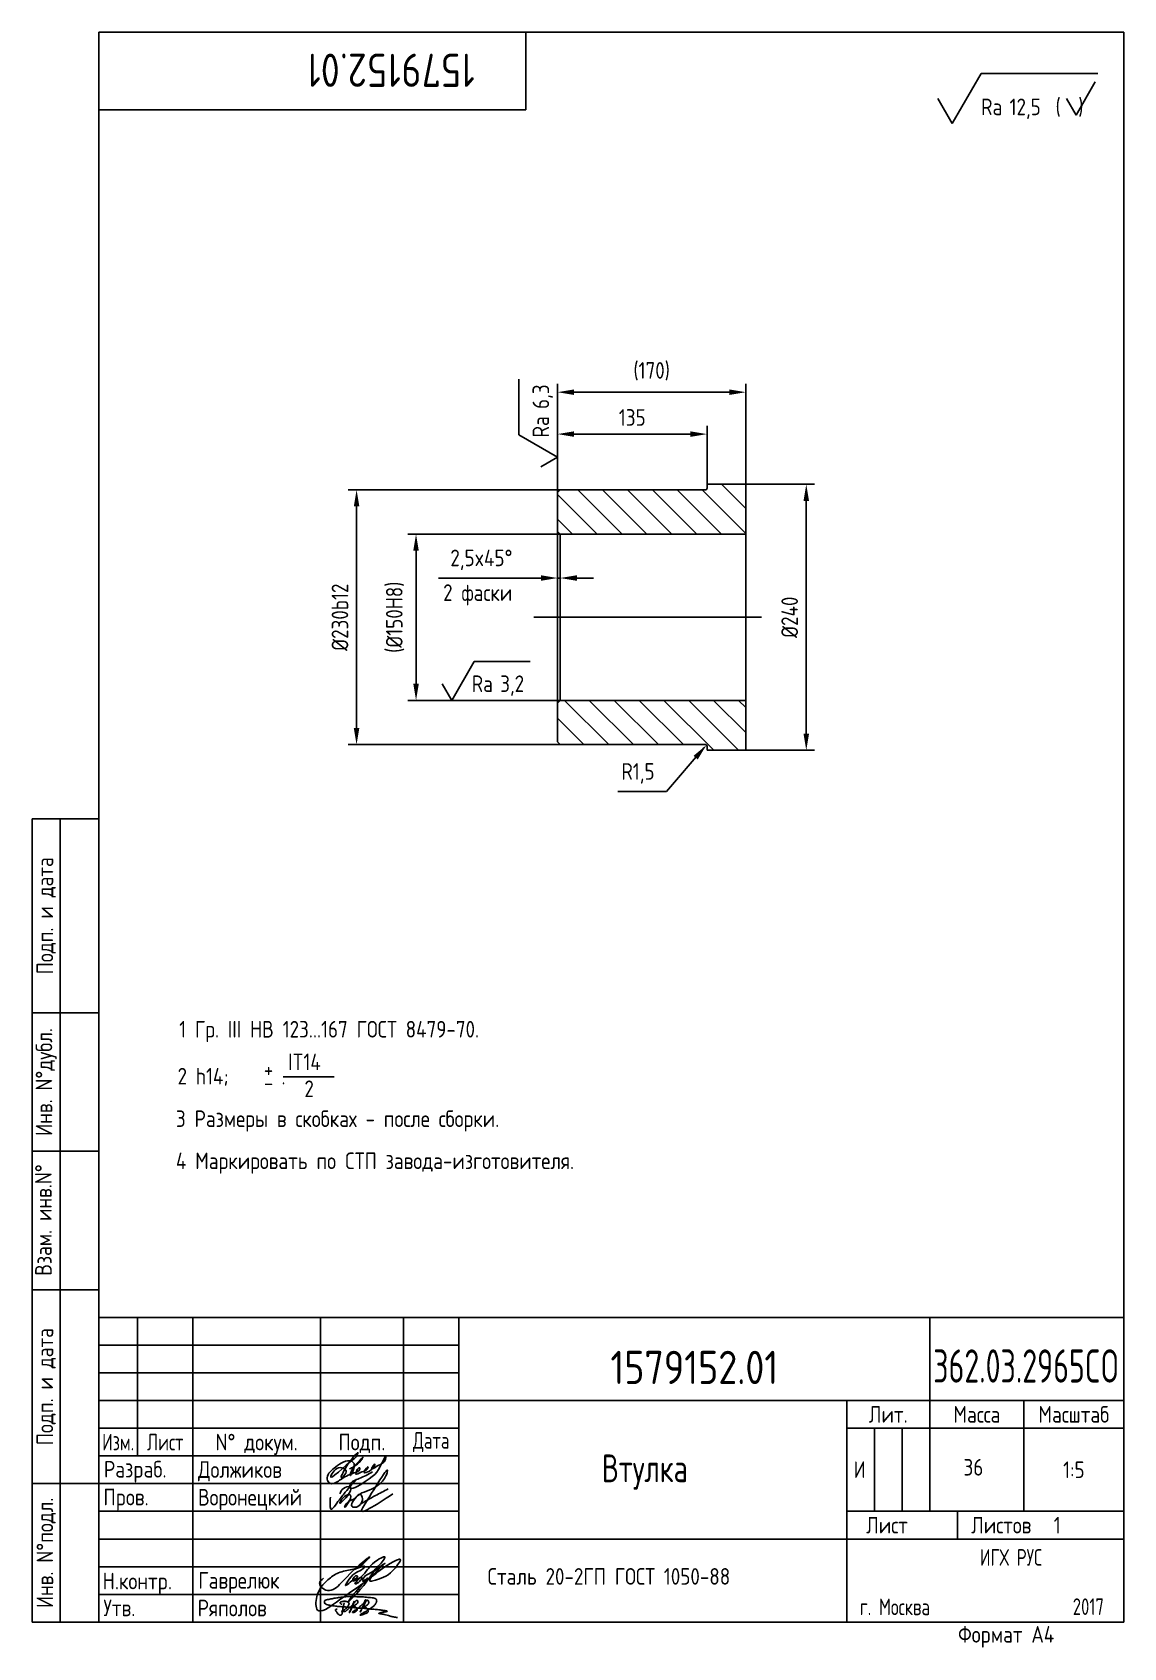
# Paper-space layout 'Layout1-A4_MCad' of a CAD drawing. Header units: millimetres. Extents: x 8 to 205, y 0 to 292.
# The model-space entities are those that its viewports show. They can reach past a viewport. Long polylines and large blocks are cut down to what shows.
import ezdxf
from ezdxf.enums import TextEntityAlignment as Align

# ---------------------------------------------------------------- set-up
doc = ezdxf.new("R2010")
doc.units = ezdxf.units.MM
doc.linetypes.add('CENTER', pattern=[50.800000000000004, 31.75, -6.35, 6.35, -6.35])
for name, color, linetype in [('Bord', 1, 'Continuous'), ('Cen', 5, 'CENTER'), ('Con', 6, 'Continuous'), ('Cont', 6, 'Continuous'), ('Dim', 7, 'Continuous'), ('Hatch', 2, 'Continuous'), ('Text', 3, 'Continuous'), ('Textb', 6, 'Continuous')]:
    doc.layers.add(name, color=color, linetype=linetype)
doc.layers.get('Defpoints').off()
doc.styles.add('Style1', font='romans.shx', dxfattribs={"width": 0.8})
doc.dimstyles.new('Copy of LIN 5', dxfattribs={"dimscale": 5, "dimtxt": 3, "dimasz": 3, "dimexe": 1.5, "dimexo": 0, "dimgap": 1.5, "dimtad": 1, "dimtoh": 1, "dimdec": 0, "dimrnd": 1, "dimdsep": 46, "dimtxsty": 'Style1', "dimcen": 0, "dimdle": 2, "dimse1": 1, "dimclrd": 256, "dimclrt": 3, "dimadec": 0, "dimazin": 0, "dimtfac": 0.6666666666666666, "dimtdec": 0, "dimtmove": 0, "dimatfit": 2, "dimfxl": 1, "dimtvp": 0.8333333333333334, "dimtolj": 1, "dimtzin": 0, "dimarcsym": 0})
doc.dimstyles.new('LIN 10', dxfattribs={"dimscale": 10, "dimtxt": 3, "dimasz": 3, "dimexe": 1.5, "dimexo": 0, "dimgap": 1.5, "dimtad": 1, "dimdec": 0, "dimrnd": 1, "dimdsep": 46, "dimtxsty": 'Style1', "dimcen": 0, "dimdle": 2, "dimclrd": 256, "dimclrt": 3, "dimadec": 0, "dimazin": 0, "dimtfac": 0.6666666666666666, "dimtdec": 0, "dimtmove": 0, "dimatfit": 2, "dimfxl": 1, "dimtvp": 0.8333333333333334, "dimtolj": 1, "dimtzin": 0, "dimarcsym": 0})
doc.dimstyles.new('LIN 5', dxfattribs={"dimscale": 5, "dimtxt": 3, "dimasz": 3, "dimexe": 1.5, "dimexo": 0, "dimgap": 1.5, "dimtad": 1, "dimdec": 0, "dimrnd": 1, "dimdsep": 46, "dimtxsty": 'Style1', "dimcen": 0, "dimdle": 2, "dimclrd": 256, "dimclrt": 3, "dimadec": 0, "dimazin": 0, "dimtfac": 0.6666666666666666, "dimtdec": 0, "dimtmove": 0, "dimatfit": 2, "dimfxl": 1, "dimtvp": 0.8333333333333334, "dimtolj": 1, "dimtzin": 0, "dimarcsym": 0})

# ---------------------------------------------------------------- blocks, each defined once
blk = doc.blocks.new('A$C314368CF')
at = {"layer": 'Text'}
for q in [(7.180916270288719, 6.000000000000028), (1.9847638475868052, 3)]:
    blk.add_line((3.7168146551549626, 0), q, dxfattribs=at)
at = {"layer": 'Text', "style": 'Style1', "width": 0.8}
blk.add_text('(  )', height=3, dxfattribs=at).set_placement((0, 0))
blk = doc.blocks.new('sherISO_18')
at = {"layer": 'Cont'}
for p, q in [((-30.937165119613667, -16.460000000000008), (-25.741012696913856, -7.4599999999999795)), ((-25.741012696913856, -7.4599999999999795), (-4.667696534211984, -7.4599999999999795)), ((-30.937165119613667, -16.460000000000008), (-33.5352413309659, -11.960000000000008))]:
    blk.add_line(p, q, dxfattribs=at)
blk.add_blockref('A$C314368CF', (-12.30371886322655, -14.960000000000008))
at = {"layer": 'Textb', "style": 'Style1', "width": 0.8}
blk.add_text('Ra', height=3, dxfattribs=at).set_placement((-25.741012696913856, -14.960000000000008))
blk.add_attdef('12,5', (-20.59823555405677, -14.960000000000093), '', height=3, dxfattribs=at)
blk = doc.blocks.new('A$C63F45750')
at = {"layer": 'Text'}
for points, knots in [([(3.173579336206444, 2.367258654218176), (3.124374383374194, 2.3833821476085495), (3.0378846345237704, 2.411709078795129), (2.937706702435087, 2.4989559435069175), (2.8542620581335236, 2.5748491628495542), (2.7875342155048903, 2.688484170522939), (2.873696277702179, 2.77450753742381), (2.9853846192630606, 2.8399116399863735), (3.1560525125017422, 2.8873876457558114), (3.3632858908187413, 2.926549870548242), (3.5981950796786837, 2.9530327162702035), (3.8204218727166963, 2.924145598020444), (4.048840213129947, 2.8738291111718524), (4.253130573284065, 2.782414299897897), (4.446364402027795, 2.634976253197371), (4.45955715792856, 2.4180315244621644), (4.376661927979453, 2.264469263206131), (4.281414881136214, 2.1022938621672385), (4.173318647114084, 1.9425915575409145), (4.030687893776969, 1.7772024634077834), (3.894910415761548, 1.6212178434993705), (3.7455989919437958, 1.5248877453517795), (3.629135948507246, 1.42552154908531), (3.494590437415928, 1.3575108710948052), (3.3525868438393758, 1.3046880802272913), (3.240992554211809, 1.2461204815675189), (3.161990972861853, 1.2130583721223827), (3.116530314756329, 1.1477233982191621), (3.189259051248818, 1.0994626990754226), (3.266008677009851, 1.0893839075564957), (3.3999236590227238, 1.070742433659676), (3.5503674583629077, 1.0731821986933812), (3.7214887495529902, 1.1240059899104329), (3.9239292944509327, 1.192893365365478), (4.1039656475275965, 1.3383391335196504), (4.263675622104796, 1.5144139966891252), (4.438371528977353, 1.6484507853228505), (4.58748079958866, 1.811362126289894), (4.735975566384461, 1.929832659549087), (4.842429745495553, 2.038571528609995), (4.928636504852585, 2.1383762793145), (5.065076318170199, 2.287112314813024), (5.190786415721911, 2.528693136240971), (5.284842984485481, 2.6817071254282467), (5.351117504751667, 2.9618367022457033), (5.229457693482355, 2.6598012336554366), (5.197616015454944, 2.441900009008924), (5.038213060425859, 2.0921073572741014), (4.954393263339872, 1.81201690068031), (4.863861965953341, 1.5711126702941742), (4.745465331803963, 1.3075839533521405), (4.6651246305656855, 1.12012974149058), (4.461025494232466, 0.7761551358772408), (4.621957280121292, 1.1680726281137483), (4.712877351106877, 1.4479120033556419), (4.88257281323452, 1.7380875376686444), (5.005609442331919, 2.002557819839153), (5.078967787852849, 2.193887866252063), (5.185131509867487, 2.398353714937592), (5.322122425397677, 2.5774233371165813), (5.399876786648429, 2.749521045991539), (5.520486198056868, 2.8852037077403994), (5.654434015991418, 3.037373912203938), (5.845821902019195, 3.1000448879005154), (6.017703225356667, 3.0288617327702374), (6.0772293304521705, 2.87127847368326), (6.027719567047065, 2.699606067408096), (5.89984500761852, 2.512899041157362), (5.703310184542319, 2.3696978493380314), (5.5476354530391845, 2.2262013387941675), (5.396069692144595, 2.1664031291184456), (5.312344115178198, 2.124749328676385), (5.124287242365628, 2.08895290947912), (5.3499384882823025, 2.0691611557111553), (5.475853593324291, 2.002857519441631), (5.644788885404962, 1.9304076405710227), (5.7540810911732, 1.79627872215936), (5.849482441062133, 1.6722351090809764), (5.885456359192909, 1.5403814356935883), (5.889127976151, 1.3679828673408014), (5.802816696507338, 1.1998093442024), (5.626573455343257, 1.0604119842163138), (5.413251425084981, 0.9429775232578071), (5.227706700079045, 0.862199722906343), (5.020912621781063, 0.923672047207171), (5.129682603737356, 1.1020221695280867), (5.28288793266872, 1.1635546431210615), (5.44480736725776, 1.2714090898298167), (5.607463061992959, 1.3620973636367517), (5.739488231240076, 1.4599388125431807), (5.860143997780579, 1.5346320952672463), (5.9499821645277375, 1.610427987488575), (6.046971341868056, 1.685491368623233), (6.1529243714828805, 1.7730547497067348), (6.28015314575348, 1.8727068990053821), (6.462007368281926, 2.0196799324108436), (6.652325390276663, 2.187833188610465), (6.8314706232489995, 2.3715575015635357), (6.9834922605385135, 2.4941555198695684), (7.114846318782118, 2.6102169550365035), (7.202413049068065, 2.741960218833484), (7.322598717395191, 2.8439528591491587), (7.417346462280553, 2.972731653964269), (7.4776211861545505, 3.0806245520066002), (7.484795150967466, 3.2711359760361933), (7.342636991723151, 3.084849112943928), (7.279481579502142, 2.9379310442654445), (7.1843781857456985, 2.6902661339258955), (7.095549375437581, 2.4575872372918752), (6.996920291024269, 2.2204299765845406), (6.9266966393803235, 1.9811728039842122), (6.826722408405818, 1.7827778604051063), (6.7282128084974975, 1.5526466461227924), (6.6684393744560255, 1.3398967911933388), (6.604475865101525, 1.142355774631707), (6.558842780650371, 1.032621181513065), (6.391624380694975, 0.9879889128974548), (6.620770382751307, 1.3345863607741348), (6.749419019504131, 1.539835132501071), (6.927841525938017, 1.8680588479263929), (7.053580036316838, 2.084600120115445), (7.1805235452648795, 2.3180896285532806), (7.334737778238031, 2.603201348982482), (7.4663860219511875, 2.893296252285624), (7.604819227960029, 3.0670937519538883), (7.786794026322871, 3.1799152582018233), (7.9523484792618016, 3.0093290244331015), (7.9976740987267325, 2.8123425572057013), (7.993718977212248, 2.6247344318252273), (7.942143499127095, 2.4560957648303634), (7.82666208826106, 2.3282454074280237), (7.6857391748883686, 2.2177673738382806), (7.527737492424623, 2.1109838926239917), (7.373916731340805, 2.0324583071214652), (7.209738742424884, 1.994214082608036), (7.105079643430578, 1.9701396115629979), (6.885535638704421, 1.9771005627202838), (7.07007457524487, 1.9423557012963428), (7.154084682940407, 1.902586193688935), (7.272512306423088, 1.8779243968244255), (7.39262078577515, 1.836124572074141), (7.518201280396847, 1.8104027593497682), (7.623410569654226, 1.72429252201952), (7.697720858671415, 1.622951058928134), (7.784469340575143, 1.5138822850112543), (7.833063839184987, 1.3915645595495336), (7.868838967330014, 1.2597732697523234), (7.88323468812246, 1.128063040869678), (7.855260121578016, 0.9888020110988938), (7.750724560338967, 0.8789250705332383), (7.596839043318988, 0.770455206421212), (7.4042337253016814, 0.7281833981607391), (7.188569533406552, 0.6563769737756071), (6.97288995170718, 0.5537113939482415), (6.712355627169857, 0.4840282607710006), (6.56506221279212, 0.4388348573395096), (6.4215939871164665, 0.4208929592112151), (6.522750978478171, 0.5785462959183689), (6.613535961501738, 0.6426290545533779), (6.814892460800177, 0.7844600834647246), (7.058471059388307, 0.8863707897200512), (7.333861943991332, 1.0410423905505057), (7.545817635544385, 1.1600433276246906), (7.704072437824172, 1.2352484986891177), (7.844587641053775, 1.3247550273858317), (7.990896484937893, 1.431695083540664), (8.213969453215926, 1.5776303210691853), (8.476452170895882, 1.7589368259279512), (8.744388044627474, 1.946213732283638), (8.966668543614464, 2.1204131396992865), (9.09522343526837, 2.293079760964207), (9.22708811484811, 2.443425019912305), (9.295096465731556, 2.603147240083847), (9.372801952666899, 2.739403730694232), (9.41724392685188, 2.917185122135097), (9.453577692794182, 3.1301647676668454), (9.205368882014996, 3.4831250567584626), (8.674191577590168, 3.5909260984294598), (8.086585891688445, 3.631045341802718), (7.5696556572587745, 3.6621278492429328), (7.060681614548964, 3.736236135581807), (6.573151729032341, 3.7545668155306027), (6.094860627047597, 3.741097821496443), (5.669237726893202, 3.7802823999547384), (5.2842466458707555, 3.778790776836537), (4.964180864901751, 3.8135958702354027), (4.645935362519385, 3.8281209304252366), (4.311488389130883, 3.815420374454347), (3.966482867935725, 3.7883607531243504), (3.605405702241423, 3.736159275378848), (3.2212233811150126, 3.674541113962319), (2.8552241434314682, 3.658216119226832), (2.525141649815043, 3.613858667315804), (2.1822431298903844, 3.519845231142425), (1.7815649225843582, 3.5350745883976584), (1.3777516205031943, 3.3720696268283232), (0.96392601322227, 3.350726367236348), (0.5766481644460998, 3.238063041148925), (0.2454594878435009, 3.1948530962485986), (0.025506233636409803, 3.0567457644400085), (-0.026417697668797983, 2.8257922392292176), (0.022643731023873556, 2.5978334070974034), (0.2639622398510636, 2.3836450965912444), (0.5892818015049122, 2.3322938373541557), (0.999823631886955, 2.197382740281865), (1.4785293869612917, 2.147240208411053), (1.9338698429104588, 2.0519831925141094), (2.350038002379007, 2.016336487440528), (2.7227093022788678, 2.0131594162382536), (3.1146157636266376, 1.9384089998919916), (3.6767121334545214, 1.9364783466616708), (4.249604268859038, 1.8291369393802115), (4.914124962070138, 1.8660053611062832), (5.5259834665308, 1.7572746062965319), (6.134361750940515, 1.7164612197299978), (6.725510627171065, 1.7076414132076403), (7.319363195048918, 1.6242683936743196), (7.992202602652663, 1.5515220364320275), (8.635186909938323, 1.5388256507831155), (9.158872933382417, 1.4627328125095405), (9.61186407458193, 1.4247079165140715), (10.032963410660658, 1.3983611159005036), (10.413891822857964, 1.3239256775376425), (10.725446968685567, 1.2864382859947505), (11.00587374357092, 1.2400061665211868), (11.179994868844819, 1.22858198041284), (11.420772308907766, 1.1366468282184126), (11.179863405134858, 1.0639535690834512), (11.012027282120467, 1.02597441163641), (10.70813103195437, 0.980353750182855), (10.373839032575777, 0.9228894796613737), (10.097351052419857, 0.91034665448488), (9.649190192212359, 0.7458486485545487), (10.218926761316796, 0.6730500444381742), (10.542668259774157, 0.5898698642011454), (11.076411481159461, 0.4701299756806694), (11.611235710856853, 0.35342545020882576), (12.17127896486215, 0.1510919018595617), (12.64430975536087, 0.08354747831882181), (12.975369592979064, 0.03056682818584331), (13.111364273708185, 0.010317978003285985), (13.180638465932702, -3.396469310246175e-07)], [0, 0, 0, 0, 0.153866044869318, 0.2704412087003076, 0.3888670628695994, 0.5105329195386429, 0.5921562054894269, 0.7133303047651304, 0.9084197598521073, 1.1134396393215318, 1.3492538660237892, 1.6124596207145003, 1.7822190777081648, 2.0472485627500445, 2.2918793761496326, 2.4515281359980063, 2.6510806472468524, 2.806157786745, 3.017979011878854, 3.2273481614019923, 3.4623813126822975, 3.6330094699297986, 3.757660012396913, 3.920515774630538, 4.080795589063213, 4.2145286873026855, 4.29178577314199, 4.34996920758688, 4.397593677820717, 4.508220111015361, 4.594826008441999, 4.7992441531660415, 4.954391704937901, 5.128467890869572, 5.43753729601676, 5.632649389709699, 5.842485198783474, 6.094987483059051, 6.293219470405305, 6.410959247714482, 6.551192007064858, 6.687807659937887, 7.02214674024998, 7.294342018164328, 7.425356118381299, 7.5207895005926, 7.946481488359771, 8.313050767558417, 8.598329636429222, 8.833694757370465, 9.090496343694635, 9.427695062544704, 9.601191091130262, 9.88321938659746, 10.093306452974474, 10.673942971344307, 10.798775791571126, 10.974627728923807, 11.28724726351552, 11.486184482324683, 11.648652122766636, 11.848902342376665, 12.027194021277541, 12.253479523861046, 12.400589838435357, 12.537783387708645, 12.716293023271328, 12.915230258781609, 13.208551325020968, 13.438488786662539, 13.549668465747237, 13.67779010177887, 13.77126979663054, 13.930000748340548, 14.029091001139015, 14.27211179356923, 14.434835546990808, 14.547083772245514, 14.739051368086516, 14.830983478526724, 15.061240624707033, 15.268921956927107, 15.500488517300356, 15.788978662137655, 15.879567619683787, 16.024283483362446, 16.221853746677805, 16.41871418023243, 16.593101768991165, 16.783247214432883, 16.91018018553403, 17.018213243980043, 17.13526282923257, 17.278205363256646, 17.43048238388021, 17.620087104112176, 17.979625854622782, 18.19178942213086, 18.388715624650164, 18.56571806616913, 18.714854369801387, 18.857928680499878, 19.039974212787683, 19.171374972000745, 19.28303362458826, 19.40008508416437, 19.618057758920816, 19.88224477694049, 20.150781287778027, 20.377854345208778, 20.649531665902355, 20.89722950525107, 21.04254251360329, 21.400160497446063, 21.55781731105634, 21.66714521098785, 21.75278053325197, 21.926255645909745, 22.41229673809358, 22.813145063954178, 22.961411523905323, 23.171289225399338, 23.607256716047537, 23.94042808027682, 24.110007377909692, 24.2912142603506, 24.480839910834842, 24.697609167576164, 24.904077825516524, 25.034245442888167, 25.218018287002852, 25.40765078694219, 25.573472988372806, 25.787446885016003, 25.930291805522298, 26.05131598160759, 26.188460468404973, 26.285311624248155, 26.40679881608323, 26.52425034765702, 26.63046314459807, 26.793722135442394, 26.898605762448256, 27.029313460851263, 27.171011520847923, 27.31410090802245, 27.419918025481028, 27.580556726628533, 27.70936749975819, 27.829267596424224, 28.02436401706957, 28.266961196125756, 28.412420354628587, 28.705760820218654, 28.98913739683506, 29.187748047458175, 29.23376776963407, 29.332801622219414, 29.52953505174134, 29.667093996006596, 30.03992332873237, 30.332117266425655, 30.610610366073875, 30.769981551835116, 30.856778387312673, 31.109922931829246, 31.313488109208894, 31.656425334965462, 32.066330934789654, 32.29662784450467, 32.497139747973634, 32.7102762301778, 32.8914678925648, 33.01483371040802, 33.177747475280036, 33.444503422628834, 33.618008798999455, 34.4090078411672, 34.914636115278576, 35.419802347121205, 35.95397023085987, 36.4581789753069, 36.880689513308226, 37.38840336450045, 37.73835272473482, 38.034261023553036, 38.35346806822209, 38.69315357760992, 39.03763793208423, 39.391135744290196, 39.78748081008314, 40.20377326255304, 40.488977272089436, 40.784974822270726, 41.266249780254086, 41.668005355975964, 42.07006464899833, 42.49938799158817, 42.86983359554839, 43.07957287810506, 43.213438679125595, 43.55459082453773, 43.71729556567056, 44.15372412767686, 44.506336068252516, 45.01911148299921, 45.58785910165119, 45.90190953390355, 46.2703919416041, 46.70395820660023, 47.093115290917154, 47.95264748200646, 48.440139839615554, 49.079253246453185, 49.808223302091214, 50.2686535167339, 50.85105142503175, 51.60483052012988, 52.29842914745799, 52.77692503819859, 53.19069981587306, 53.66198779186654, 54.042385935174785, 54.348524127858475, 54.61684122387547, 54.853813574600345, 54.98377676028627, 55.1260955821887, 55.33332810721814, 55.61310069515443, 56.00873243483213, 56.315808713794084, 56.599819602475975, 56.879310100399856, 57.39925140766207, 57.889617148159914, 58.43250730986343, 59.06669761649172, 59.66031372685984, 59.86266756353991, 60.072769857944955, 60.072769857944955, 60.072769857944955, 60.072769857944955]), ([(2.312994346965411, 1.5335647129525114), (2.2606986990142404, 1.5237177922951837), (2.171686767006252, 1.5069560288931099), (2.0570318595555825, 1.4809043217255766), (1.9314120074915027, 1.3843237517470155), (2.0713311041658793, 1.2482711976271976), (2.1376607309215037, 1.1129374588087124), (2.264272870933514, 0.9322412129447197), (2.388963392164342, 0.7177987577493667), (2.566492088066016, 0.5441009774109946), (2.711675486888259, 0.4438880485019938), (2.8581010901002637, 0.4016169565911706), (3.020517076902198, 0.4275549970357224), (3.1380437056273287, 0.5448359323080563), (3.2092395166984473, 0.7882588282061522), (3.251368381648538, 1.0748996405645759), (3.31332912052814, 1.4001454581375112), (3.3454828718252605, 1.6670837654358963), (3.383577938447085, 1.9207770152963768), (3.467363727076129, 2.189339233301758), (3.5027522293298676, 2.432876592603297), (3.543111206585836, 2.588419851854991), (3.5558494949406168, 2.6375375033478576)], [0, 0, 0, 0, 0.15847035223158323, 0.26973129625058284, 0.36359086940998764, 0.5555142747970538, 0.6880368011989665, 0.8486059492075418, 1.2043592972496484, 1.4336316542055816, 1.5867298041490876, 1.7295486248245333, 1.8806860844238984, 2.0578742817555664, 2.1916898680702883, 2.635050499279987, 2.9281528320837795, 3.184121463425163, 3.4418630134747357, 3.6961173993488026, 4.025872946634204, 4.178055404124171, 4.178055404124171, 4.178055404124171, 4.178055404124171])]:
    blk.add_open_spline(points, degree=3, knots=knots, dxfattribs=at)
blk = doc.blocks.new('*D43')
at = {"layer": 'Dim', "color": 0, "lineweight": -2, "transparency": 16777216}
for p, q in [((1815.469529661576, 1294.769092837545), (1677.8464211714265, 1294.769092837545)), ((1815.4695296615691, 1144.7690928375487), (1677.8464211714265, 1144.7690928375487))]:
    blk.add_line(p, q, dxfattribs=at)
at = {"layer": 'Dim', "lineweight": -2, "transparency": 16777216}
blk.add_line((1685.3464211714265, 1159.7690928375487), (1685.3464211714265, 1279.769092837545), dxfattribs=at)
at = {"layer": 'Dim', "transparency": 16777216}
for points in [[(1682.8464211714265, 1279.769092837545), (1687.8464211714265, 1279.769092837545), (1685.3464211714265, 1294.769092837545)], [(1682.8464211714265, 1159.7690928375487), (1687.8464211714265, 1159.7690928375487), (1685.3464211714265, 1144.7690928375487)]]:
    blk.add_solid(points, dxfattribs=at)
at = {"layer": 'Dim', "color": 3, "transparency": 16777216, "insert": (1666.417849742855, 1219.7690928375469), "char_height": 15, "attachment_point": 5, "rotation": 90, "style": 'Style1'}
blk.add_mtext('\\A1;(%%c150H8)', dxfattribs=at)
blk = doc.blocks.new('*D40')
at = {"layer": 'Dim', "color": 0, "lineweight": -2, "transparency": 16777216}
for p, q in [((1815.4695296615705, 1334.7690928375323), (1624.1619969825922, 1334.7690928375323)), ((1815.4695296615705, 1104.7690928375678), (1624.1619969825922, 1104.7690928375678))]:
    blk.add_line(p, q, dxfattribs=at)
at = {"layer": 'Dim', "lineweight": -2, "transparency": 16777216}
blk.add_line((1631.6619969825922, 1319.7690928375323), (1631.6619969825922, 1119.7690928375678), dxfattribs=at)
at = {"layer": 'Dim', "transparency": 16777216}
for points in [[(1629.1619969825922, 1319.7690928375323), (1634.1619969825922, 1319.7690928375323), (1631.6619969825922, 1334.7690928375323)], [(1629.1619969825922, 1119.7690928375678), (1634.1619969825922, 1119.7690928375678), (1631.6619969825922, 1104.7690928375678)]]:
    blk.add_solid(points, dxfattribs=at)
at = {"layer": 'Dim', "color": 3, "transparency": 16777216, "insert": (1616.661996982592, 1219.7690928375505), "char_height": 15, "attachment_point": 5, "rotation": 90, "style": 'Style1'}
blk.add_mtext('\\A1;%%c230b12', dxfattribs=at)
blk = doc.blocks.new('sherISO_03')
at = {"layer": 'Text'}
blk.add_line((4.0414499999999975, 7), (14.122218216474892, 7), dxfattribs=at)
blk.add_lwpolyline([(-1.7320500000000152, 3), (0, 0), (4.0414499999999975, 7)], dxfattribs=at)
at = {"layer": 'Text', "style": 'Style1', "width": 0.8}
blk.add_text('Ra', height=3, dxfattribs=at).set_placement((3.584307142857142, 1.5))
blk.add_attdef('6,3', (8.727084285714255, 1.4999999999999147), '', height=3, dxfattribs=at)
blk = doc.blocks.new('*D41')
at = {"layer": 'Dim', "color": 0, "lineweight": -2, "transparency": 16777216}
for p, q in [((1982.9695296615691, 1339.76909283755), (2045.038569977349, 1339.76909283755)), ((1982.9695296615691, 1099.76909283755), (2045.038569977349, 1099.76909283755))]:
    blk.add_line(p, q, dxfattribs=at)
at = {"layer": 'Dim', "lineweight": -2, "transparency": 16777216}
blk.add_line((2037.538569977349, 1324.76909283755), (2037.538569977349, 1114.76909283755), dxfattribs=at)
at = {"layer": 'Dim', "transparency": 16777216}
for points in [[(2035.038569977349, 1324.76909283755), (2040.038569977349, 1324.76909283755), (2037.538569977349, 1339.76909283755)], [(2035.038569977349, 1114.76909283755), (2040.038569977349, 1114.76909283755), (2037.538569977349, 1099.76909283755)]]:
    blk.add_solid(points, dxfattribs=at)
at = {"layer": 'Dim', "color": 3, "transparency": 16777216, "insert": (2022.5385699773487, 1219.7690928375503), "char_height": 15, "attachment_point": 5, "rotation": 90, "style": 'Style1'}
blk.add_mtext('\\A1;%%c240', dxfattribs=at)
blk = doc.blocks.new('*D42')
at = {"layer": 'Dim', "color": 0, "lineweight": -2, "transparency": 16777216}
for p, q in [((1812.96952966157, 1332.2690928375314), (1812.96952966157, 1430.3961235556044)), ((1982.9695296615691, 1339.76909283755), (1982.9695296615691, 1430.3961235556044))]:
    blk.add_line(p, q, dxfattribs=at)
at = {"layer": 'Dim', "lineweight": -2, "transparency": 16777216}
blk.add_line((1827.96952966157, 1422.8961235556044), (1967.9695296615691, 1422.8961235556044), dxfattribs=at)
at = {"layer": 'Dim', "transparency": 16777216}
for points in [[(1827.96952966157, 1425.3961235556044), (1827.96952966157, 1420.3961235556044), (1812.96952966157, 1422.8961235556044)], [(1967.9695296615691, 1425.3961235556044), (1967.9695296615691, 1420.3961235556044), (1982.9695296615691, 1422.8961235556044)]]:
    blk.add_solid(points, dxfattribs=at)
at = {"layer": 'Dim', "color": 3, "transparency": 16777216, "insert": (1897.9695296615696, 1441.8246949841757), "char_height": 15, "attachment_point": 5, "style": 'Style1'}
blk.add_mtext('\\A1;(170)', dxfattribs=at)
blk = doc.blocks.new('*D44')
at = {"layer": 'Dim', "color": 0, "linetype": 'ByBlock', "lineweight": -2, "transparency": 16777216}
for p, q in [((1812.96952966157, 1346.4056086406406), (1812.96952966157, 1392.5826081965772)), ((1947.9659077169645, 1339.76909283755), (1947.9659077169645, 1392.5826081965772))]:
    blk.add_line(p, q, dxfattribs=at)
at = {"layer": 'Dim', "linetype": 'ByBlock', "lineweight": -2, "transparency": 16777216}
blk.add_line((1932.9659077169645, 1385.0826081965772), (1827.96952966157, 1385.0826081965772), dxfattribs=at)
at = {"layer": 'Dim', "transparency": 16777216}
for points in [[(1827.96952966157, 1387.5826081965772), (1827.96952966157, 1382.5826081965772), (1812.96952966157, 1385.0826081965772)], [(1932.9659077169645, 1387.5826081965772), (1932.9659077169645, 1382.5826081965772), (1947.9659077169645, 1385.0826081965772)]]:
    blk.add_solid(points, dxfattribs=at)
at = {"layer": 'Dim', "color": 3, "transparency": 16777216, "insert": (1880.4677186892673, 1400.0826081965772), "char_height": 15, "attachment_point": 5, "style": 'Style1'}
blk.add_mtext('\\A1;135', dxfattribs=at)
blk = doc.blocks.new('*D45')
at = {"layer": 'Dim', "color": 0, "linetype": 'ByBlock', "lineweight": -2, "transparency": 16777216}
for p, q in [((1812.96952966157, 1283.8073043247582), (1812.96952966157, 1247.6723718428284)), ((1815.4695296615703, 1283.8073043247582), (1815.4695296615703, 1247.6723718428284))]:
    blk.add_line(p, q, dxfattribs=at)
at = {"layer": 'Dim', "linetype": 'ByBlock', "lineweight": -2, "transparency": 16777216}
for p, q in [((1797.96952966157, 1255.1723718428284), (1705.6838153758558, 1255.1723718428284)), ((1815.4695296615703, 1255.1723718428284), (1812.96952966157, 1255.1723718428284)), ((1830.4695296615703, 1255.1723718428284), (1845.4695296615703, 1255.1723718428284))]:
    blk.add_line(p, q, dxfattribs=at)
at = {"layer": 'Dim', "transparency": 16777216}
for points in [[(1797.96952966157, 1257.6723718428284), (1797.96952966157, 1252.6723718428284), (1812.96952966157, 1255.1723718428284)], [(1830.4695296615703, 1257.6723718428284), (1830.4695296615703, 1252.6723718428284), (1815.4695296615703, 1255.1723718428284)]]:
    blk.add_solid(points, dxfattribs=at)
at = {"layer": 'Dim', "color": 3, "transparency": 16777216, "insert": (1744.326672518713, 1271.6009432713997), "char_height": 15, "attachment_point": 5, "style": 'Style1'}
blk.add_mtext('\\A1;2,5x45%%d', dxfattribs=at)
blk = doc.blocks.new('*D46')
at = {"layer": 'Dim', "lineweight": -2, "transparency": 16777216}
for p, q in [((1945.4889387385515, 1102.130878615549), (1911.4103936423335, 1062.427791259778)), ((1937.673186911176, 1093.0251648394128), (1938.9758122157396, 1094.5427838021033)), ((1911.4103936423335, 1062.427791259778), (1867.3389650709046, 1062.4277912597781))]:
    blk.add_line(p, q, dxfattribs=at)
at = {"layer": 'Dim', "transparency": 16777216}
blk.add_solid([(1935.7761632078145, 1094.6534464701158), (1939.5702106145375, 1091.3968832087098), (1947.4428766953938, 1104.4073070595816)], dxfattribs=at)
at = {"layer": 'Dim', "color": 3, "transparency": 16777216, "insert": (1885.6246793566188, 1078.8563626883492), "char_height": 15, "attachment_point": 5, "style": 'Style1'}
blk.add_mtext('\\A1;R1,5', dxfattribs=at)

msp = doc.modelspace()

# ---------------------------------------------------------------- linework, layer by layer
at = {"layer": 'Cen', "ltscale": 0.3}
msp.add_line((1997.1805432789506, 1219.7690928375496), (1791.6023770054053, 1219.76909283755), dxfattribs=at)
at = {"layer": 'Cont'}
for p, q in [((1812.96952966157, 1332.2690928375318), (1815.46952966157, 1334.7690928375318)), ((1812.96952966157, 1107.2690928375682), (1812.96952966157, 1332.2690928375314)), ((1815.46952966157, 1334.7690928375318), (1946.4659077169754, 1334.769092837534)), ((1947.9659077169645, 1339.76909283755), (1947.9659077169642, 1336.2690928375328)), ((1982.9695296615691, 1339.76909283755), (1947.9659077169613, 1339.76909283755)), ((1982.9695296615691, 1339.76909283755), (1982.9695296615691, 1294.7690928375432)), ((1982.9695296615691, 1304.7690928375578), (1982.9695296615691, 1219.7690928375505)), ((1982.9695296615982, 1286.7688434364372), (1982.9695296615837, 1304.768968137023)), ((1982.9695296615691, 1294.7688434364954), (1982.9695296615691, 1304.7688434364954)), ((1982.9695296615764, 1284.7688434365318), (1982.9695296615691, 1304.7688434364954)), ((1815.46952966157, 1294.769092837551), (1812.96952966157, 1297.269092837551)), ((1815.4695296615705, 1294.769092837551), (1982.9695296615691, 1294.769092837559)), ((1815.4695296615691, 1144.7690928375487), (1815.4695296615705, 1294.7690928375505)), ((1982.969529661601, 1219.76909283755), (1982.9695296615691, 1134.769092837556)), ((1982.9695296615982, 1152.7690928376069), (1982.9695296615837, 1134.7689681370248)), ((1815.4695296615691, 1144.7690928375487), (1812.9695296615691, 1142.2690928375487)), ((1815.4695296615691, 1144.7690928375478), (1982.9695296615728, 1144.7690928375418)), ((1982.9695296615691, 1099.76909283755), (1982.9695296615691, 1144.769092837556)), ((1982.9695296615691, 1144.769092837556), (1982.9695296615691, 1134.769092837556)), ((1812.96952966157, 1107.2690928375682), (1815.46952966157, 1104.7690928375682)), ((1815.46952966157, 1104.7690928375682), (1946.4659077169717, 1104.7690928375662)), ((1917.9659077169717, 1104.7690928375487), (1946.4659077169708, 1104.769092837565)), ((1947.9659077169717, 1099.76909283755), (1947.9659077169717, 1103.269092837566)), ((1982.9695296615691, 1099.76909283755), (1947.9659077169613, 1099.76909283755))]:
    msp.add_line(p, q, dxfattribs=at)
for centre, start, end in [((1946.4659077169754, 1336.2690928375328), 269.9999999999992, 0), ((1946.4659077169717, 1103.269092837566), 0, 89.999999999999)]:
    msp.add_arc(centre, 1.5, start, end, dxfattribs=at)
at = {"layer": 'Hatch'}
for p, q in [((1848.846091881213, 1294.7690928375432), (1812.9695296615687, 1330.645655057187)), ((1871.2967321838837, 1294.7690928375441), (1831.296732183895, 1334.7690928375323)), ((1893.7473724865558, 1294.769092837545), (1853.7473724865704, 1334.7690928375323)), ((1916.1980127892302, 1294.7690928375446), (1876.198012789242, 1334.7690928375328)), ((1938.6486530919024, 1294.7690928375441), (1898.6486530919137, 1334.7690928375323)), ((1961.0992933945745, 1294.769092837545), (1921.0992933945763, 1334.7690928375437)), ((1982.9695296615696, 1295.3494968732234), (1943.5499336972503, 1334.7690928375428)), ((1982.9695296615678, 1317.800137175897), (1961.000573999915, 1339.76909283755)), ((1826.3954515785372, 1294.769092837545), (1812.9695296615637, 1308.195014754519)), ((1859.2409694598055, 1104.7690928375682), (1819.2409694598177, 1144.7690928375541)), ((1881.691609762478, 1104.7690928375669), (1841.691609762493, 1144.7690928375519)), ((1904.1422500651515, 1104.7690928375669), (1864.1422500651697, 1144.7690928375487)), ((1926.5928903678432, 1104.7690928375473), (1886.5928903678441, 1144.7690928375464)), ((1954.043530670514, 1099.76909283755), (1909.043530670518, 1144.7690928375455)), ((1976.494170973187, 1099.76909283755), (1931.4941709731947, 1144.7690928375423)), ((1982.9695296615673, 1115.7443744518414), (1953.9448112758691, 1144.7690928375396)), ((1982.9695296615673, 1138.195014754515), (1976.395451578544, 1144.7690928375382)), ((1836.790329157132, 1104.7690928375682), (1812.9695296615687, 1128.589892333131))]:
    msp.add_line(p, q, dxfattribs=at)

# ---------------------------------------------------------------- block references
at = {"layer": 'Dim', "xscale": 5, "yscale": 5, "zscale": 5, "rotation": 90}
msp.add_blockref('sherISO_03', (1812.96952966157, 1364.14308416516), dxfattribs=at).add_auto_attribs({'6,3': '6,3'})
at = {"layer": 'Dim', "xscale": 5, "yscale": 5, "zscale": 5}
msp.add_blockref('sherISO_03', (1717.6535664818753, 1144.7690928375478), dxfattribs=at).add_auto_attribs({'6,3': '3,2'})

# ---------------------------------------------------------------- texts
at = {"layer": 'Text', "style": 'Style1', "width": 0.8}
msp.add_text('2 фаски', height=15, dxfattribs=at).set_placement((1709.7947414973903, 1234.4862587506518))

# ---------------------------------------------------------------- dimensions: what is measured, and where the dimension line sits
at = {"layer": 'Dim'}
for base, p1, p2, text, dimstyle, override, picture, middle in [((1982.9695296615691, 1422.8961235556044), (1812.96952966157, 1332.2690928375314), (1982.9695296615691, 1339.76909283755), '(<>)', 'LIN 10', {"dimscale": 5}, '*D42', (1897.9695296615696, 1441.8246949841757)), ((1812.96952966157, 1255.1723718428284), (1815.4695296615703, 1283.8073043247582), (1812.96952966157, 1283.8073043247582), '2,5x45%%d', 'LIN 5', {"dimarcsym": 1}, '*D45', (1744.326672518713, 1271.6009432713997))]:
    dim = msp.add_linear_dim(base=base, p1=p1, p2=p2, text=text, dimstyle=dimstyle, override=override, dxfattribs=at)
    dim.commit()
    dim.dimension.update_dxf_attribs({"geometry": picture, "text_midpoint": middle})
dim = msp.add_linear_dim(base=(1812.96952966157, 1385.0826081965772), p1=(1947.9659077169645, 1339.76909283755), p2=(1812.96952966157, 1346.4056086406406), dimstyle='LIN 5', override={"dimarcsym": 1}, dxfattribs=at)
dim.commit()
dim.dimension.update_dxf_attribs({"geometry": '*D44', "text_midpoint": (1880.4677186892673, 1400.0826081965772)})
for base, p1, p2, text, picture, middle in [((1631.6619969825922, 1104.7690928375678), (1815.4695296615705, 1334.7690928375323), (1815.4695296615705, 1104.7690928375678), '%%c<>b12', '*D40', (1616.661996982592, 1219.7690928375505)), ((2037.538569977349, 1099.76909283755), (1982.9695296615691, 1339.76909283755), (1982.9695296615691, 1099.76909283755), '%%c<>', '*D41', (2022.5385699773487, 1219.7690928375503))]:
    dim = msp.add_linear_dim(base=base, p1=p1, p2=p2, angle=90, text=text, dimstyle='LIN 10', override={"dimscale": 5}, dxfattribs=at)
    dim.commit()
    dim.dimension.update_dxf_attribs({"geometry": picture, "text_midpoint": middle})
dim = msp.add_linear_dim(base=(1685.3464211714265, 1294.769092837545), p1=(1815.4695296615691, 1144.7690928375487), p2=(1815.469529661576, 1294.769092837545), angle=90, text='(%%c<>H8)', dimstyle='LIN 10', override={"dimscale": 5}, dxfattribs=at)
dim.commit()
dim.dimension.update_dxf_attribs({"geometry": '*D43', "text_midpoint": (1685.3464211714263, 1219.7690928375469), "dimtype": 160})
dim = msp.add_radius_dim(center=(1946.4659077169729, 1103.2690928375653), mpoint=(1945.4889387385515, 1102.130878615549), text='R1,5', dimstyle='Copy of LIN 5', dxfattribs=at)
dim.commit()
dim.dimension.update_dxf_attribs({"geometry": '*D46', "text_midpoint": (1885.6246793566188, 1062.427791259778), "dimtype": 164})

psp = doc.layouts.new('Layout1-A4_MCad')

# ---------------------------------------------------------------- linework, layer by layer
at = {"layer": 'Bord'}
for p, q in [((20, 55), (85, 55)), ((20, 50), (85, 50)), ((20, 45), (85, 45)), ((160, 40), (160, 25)), ((165, 40), (165, 25)), ((20, 30), (85, 30)), ((20, 25), (85, 25)), ((20, 20), (85, 20)), ((20, 15), (85, 15)), ((20, 10), (85, 10))]:
    psp.add_line(p, q, dxfattribs=at)
at = {"layer": 'Cont'}
for p, q in [((204.9999999999999, 292), (20, 292)), ((20, 291.99999999999994), (20, 5)), ((97.09855980021393, 277.99999999999994), (97.09855980021393, 291.99999999999994)), ((204.99999999999977, 292), (205, 5)), ((204.99999999999977, 292), (205, 5)), ((20, 277.99999999999994), (97.09855980021393, 277.99999999999994)), ((8, 5), (8, 150)), ((8, 150), (20, 150)), ((13, 5), (13, 150)), ((8, 115), (20, 115)), ((20, 90), (8, 90)), ((20, 65), (8, 65)), ((20, 60), (20, 5)), ((205, 60), (20, 60)), ((20, 60), (205, 60)), ((27, 60), (27, 35)), ((37, 60), (37, 5)), ((60, 5), (60, 60)), ((75, 60), (75, 5)), ((85, 5), (85, 60)), ((170, 60.00000000000001), (170, 25)), ((85, 45), (205, 45)), ((155, 5), (155, 45)), ((187, 25), (187, 45)), ((20, 39.99999999999999), (85, 39.99999999999999)), ((205, 40), (155, 40)), ((85, 34.99999999999999), (20, 34.99999999999999)), ((20, 30), (8, 30)), ((155, 24.999999999999993), (205, 24.999999999999993)), ((175, 24.999999999999993), (175, 19.999999999999993)), ((205, 19.999999999999993), (85, 19.999999999999993)), ((20, 5), (8, 5)), ((20, 5), (205, 5))]:
    psp.add_line(p, q, dxfattribs=at)
at = {"layer": 'Text'}
psp.add_line((53.26572962712828, 103.43531140076584), (62.51572962712828, 103.43531140076584), dxfattribs=at)
for points, knots in [([(69.41469144387003, 32.11333778155475), (68.6542556334596, 31.694181299258712), (67.34000962651731, 30.969761531541273), (65.46610434344588, 30.384767833155486), (65.14323105263878, 28.454006851550112), (70.07145294033633, 31.556400357900593), (70.40043476219239, 32.164775357977845), (71.8118258983922, 35.191619112499545), (71.7793042024098, 33.75508491602933), (70.9029109464108, 33.63018171043231), (68.71109016041554, 32.15531364509769), (70.02457082160521, 33.90969562214054), (69.49153334910254, 32.39413577669826), (66.96766846459406, 31.286266305857993), (68.85596756279762, 33.45884342088876), (68.31175804910842, 32.256953960439674), (67.5845250803779, 32.286976292651445), (65.71770898490293, 31.045056785942585), (67.05753541609235, 33.308565228126454), (67.17522919001827, 32.21285077369582), (65.2698053673499, 31.771805269765043), (63.99742169032817, 30.938762525529), (61.85206343619248, 29.586555292137206), (60.80374647420252, 31.320575160920022), (62.30841454149501, 32.7374699293829), (63.71588115544378, 33.701337713354974), (64.99497734347575, 34.33794843282601), (65.9574364152523, 33.92467245641718), (66.36779273654366, 32.93416434279243), (65.06632803668958, 30.62152537059562), (65.76465074588313, 32.90594802489268), (66.3696333947843, 33.35802570643853), (68.01645273884941, 35.171953742922575), (67.0254611914147, 33.719279260163304), (66.2961616890057, 33.179000048762774), (65.49344964904137, 32.7830323160394), (65.24642417312202, 32.661177762033915)], [0, 0, 0, 0, 2.7037430754075826, 4.672825098458283, 5.027990463376289, 7.955933135333359, 13.43748939636023, 13.883187996730427, 14.189440725856192, 16.413959215590634, 17.478513484453853, 18.47963993569195, 18.959294383821884, 20.910841102739425, 22.003090646426703, 22.470554080338072, 23.533770678708287, 24.71074801291667, 26.016260070101833, 26.201331147901072, 27.488187165111714, 30.382064833566602, 32.2587838487675, 33.069723593310336, 35.43990244892816, 37.01078686132296, 38.612860891531774, 39.321089955454305, 39.81886509515582, 41.83144001269574, 42.78211328333291, 44.4949607107189, 45.86791421996093, 46.46724492008546, 48.29062178598974, 49.101187610726654, 49.101187610726654, 49.101187610726654, 49.101187610726654]), ([(63.76679758017542, 31.33024036420587), (64.18524675857478, 32.24824758722568), (64.7236189205706, 33.42934569638073), (66.99008067317693, 35.997006362104614), (66.54128722110548, 34.83082820861265), (65.03546151388956, 33.80200074227635), (60.83092827476787, 29.691072368334176), (62.48110454147944, 32.43508568762823), (63.461329801871344, 33.119148462268555), (65.02212525108298, 32.4272591526496), (64.38628274750272, 31.62021496700991), (63.865979573296585, 30.9316831718402), (63.702296293119886, 31.198502153384226), (63.743411682174056, 31.282476722551642), (63.76679758017542, 31.33024036420587)], [0, 0, 0, 0, 4.0626167927875265, 5.226918581749939, 5.80029107494976, 6.663227249634654, 11.77443095441027, 12.938639001685052, 14.113509906217049, 15.354080625509935, 16.396132937246502, 16.918576043197085, 17.032510401728477, 17.18279431453402, 17.18279431453402, 17.18279431453402, 17.18279431453402]), ([(63.49702563244091, 28.140059890271232), (63.6564792906366, 28.51880202866789), (63.971838673585225, 29.267859080183317), (66.47505915639665, 29.824751838866042), (64.66925232982028, 27.376900112593745), (63.15168591131817, 26.043103363990944), (64.2024671299433, 28.038614150627257), (66.34627762323278, 28.110765412145014), (63.87634172404642, 24.811226518717312), (64.93559582649114, 27.02058791739691), (66.10354078281938, 26.918132530465314), (67.07458892044225, 28.41935302252849), (67.91490966426979, 27.042650293550174), (67.07816610421693, 25.706511137295408), (65.04607189807109, 25.702489568843422), (66.62692688329858, 28.106242561897535), (69.03393488669977, 28.774919669428236), (71.40200873706232, 30.060540392233392), (72.89513233475779, 34.490978042935254), (69.1130667129538, 27.95930705355977), (66.44810290678673, 23.817505884087556), (69.91650194646013, 26.085292433494793), (73.05910523762896, 28.140059890271232)], [0, 0, 0, 0, 1.2133532122822097, 2.399708634181657, 5.497648108631922, 5.86131724698468, 7.611627111151111, 8.43806009469808, 10.837371386860127, 11.583123078408143, 13.461300574551785, 14.534506442614802, 15.162085733611459, 17.217847827824198, 17.944716526805138, 20.12377451418775, 21.948027002621608, 26.460706627751197, 27.14471817911458, 34.52242950372036, 35.15946751781183, 41.30429220896465, 41.30429220896465, 41.30429220896465, 41.30429220896465]), ([(61.808897303193135, 27.582024733986373), (61.76596481491508, 27.13101459706973), (61.70291729831321, 26.46869405066459), (61.857689459526725, 24.927498219135394), (63.19277060557185, 26.828445211938277), (64.32365942191171, 28.256671934547903), (65.70358949922041, 29.86776846914166), (66.50961920918007, 30.808824609484873)], [0, 0, 0, 0, 1.5239473081327288, 2.2379577113621436, 3.3518362326643847, 5.856422655588249, 9.37405599909597, 9.37405599909597, 9.37405599909597, 9.37405599909597]), ([(72.23645200592136, 29.031829400294555), (71.46726986708771, 28.640982785594428), (69.75137590854544, 27.769080916035186), (68.08049478485748, 26.81358518645599), (67.15861793970134, 26.286408611021102)], [0, 0, 0, 0, 2.587978407574596, 5.773270452078776, 5.773270452078776, 5.773270452078776, 5.773270452078776]), ([(60.547866884798964, 12.952770910761387), (60.21142589272168, 12.643739445144336), (59.33101321315242, 11.835053146143576), (61.72013953926494, 9.97481924165442), (64.85247177502148, 13.23268077526776), (66.34689954704146, 14.848858369226633), (69.23523542756485, 17.06590348324394), (67.33547484808787, 14.987477639751656), (65.92470148944194, 14.46482845896718), (63.22834729131995, 14.081083758320046), (60.92516583618587, 12.419064563625113), (59.19238527705113, 10.375926489491391), (59.04509196231364, 5.85706338444351), (65.20115466043625, 10.229721708462817), (68.9530967604707, 12.833802073018441), (72.23550754194397, 15.538267146439104), (74.90922928002082, 16.66700712615686), (72.58580213617142, 13.333091908001382), (71.29583805274908, 13.020862002540339), (67.98423984948592, 11.957284658012018), (70.25138520700273, 14.39155760228021), (72.32144182729957, 16.107013517555067), (69.63013401347378, 14.30055045611372), (68.52590123749103, 12.200826342906348), (63.74284406108405, 7.073917816609228), (66.34489852374661, 10.556072722608459), (69.46074597137269, 13.778174212621975), (67.32730682016225, 11.974476036527564), (67.87979098988966, 13.303185278694773), (69.04128693871489, 13.83233690589136), (70.22443180097159, 14.68782859747014), (72.48487996283444, 17.53593331343572), (68.86246567530526, 15.426868685172352), (68.56581547611147, 14.120570689576297), (65.52264136060384, 11.52123495917958), (67.14050416069018, 12.212576802356729), (67.74301997267226, 13.4378817291896), (66.68444559503413, 12.656712386669097), (65.38297082232971, 12.128247417867422), (66.43845369682818, 13.776033433990321), (66.79452233690043, 13.058015808435476), (65.72339759252642, 12.599464718104525), (63.919168722330866, 10.843717317953491), (65.40972068020467, 13.082438107416518), (66.32361597432197, 14.040610557747808), (67.48071602420971, 14.359501513614614), (68.43525324697714, 15.392062347047686), (67.18670402427668, 14.909982522361794), (66.14699696101047, 14.50853915940013)], [0, 0, 0, 0, 1.1799403069676713, 3.087716514492237, 5.863102713609591, 12.338328236355979, 12.854095549150802, 14.088578398038157, 16.834551487520883, 19.302558337035975, 21.570562050932995, 25.21001755707078, 27.650955705782508, 31.348291113865063, 40.12986293063755, 44.5627483161906, 45.22391718249613, 46.979401377721466, 51.214654917410485, 52.099288159568516, 55.323111179068654, 56.22780092376535, 58.47186525306812, 60.028125618629716, 65.75291094457577, 68.46622297407497, 71.03852493957527, 71.93492184044176, 72.78022870334307, 73.49580745412047, 76.0281515244532, 77.9993463705804, 80.11892024225028, 83.19540005674097, 85.33444818474001, 86.27087762155944, 87.0604657368611, 88.11021248392986, 88.80331362429247, 89.98988926982571, 90.19756736829234, 90.7069742228329, 92.88458742118124, 94.19917027690087, 96.05574201954546, 97.37578284296039, 97.75389890944793, 99.63632507342982, 99.63632507342982, 99.63632507342982, 99.63632507342982])]:
    psp.add_open_spline(points, degree=3, knots=knots, dxfattribs=at)

# ---------------------------------------------------------------- block references
at = {"layer": 'Cont'}
psp.add_blockref('A$C63F45750', (60.72882846083485, 5.8187398327957), dxfattribs=at)
at = {"layer": 'Dim'}
psp.add_blockref('sherISO_18', (204.9999999999999, 292), dxfattribs=at).add_auto_attribs({'12,5': '12,5'})

# ---------------------------------------------------------------- texts
at = {"layer": 'Con', "style": 'Style1', "width": 0.8}
psp.add_text('1579152.01', height=6, rotation=180, dxfattribs=at).set_placement((87.8631877749931, 288.15229630636327))
psp.add_text('1579152.01', height=6, dxfattribs=at).set_placement((112.35106008303501, 47.9804425157098))
at = {"layer": 'Text', "style": 'Style1', "width": 0.8}
for s, p in [('Подп. и дата', (10.5, 132.5)), ('Инв. N%%dдубл.', (10.5, 102.5)), ('Взам. инв.N%%d ', (9.998218334536972, 78.3795773123125)), ('Подп. и дата', (10.499999999999972, 47.5)), ('Инв. N%%dподл.', (10.499999999999972, 17.5))]:
    psp.add_text(s, height=3, rotation=90, dxfattribs=at).set_placement(p, align=Align.MIDDLE)
at = {"layer": 'Text', "style": 'Style1'}
for s, width, p in [('1 Гр. III HB 123...167 ГОСТ 8479-70.', 0.8, (34.51134940623308, 110.52824662731712)), ('2 h14;      .', 0.8, (34.21680320995995, 102.05320810912485)), ('+ ', 0.8, (49.784738305989436, 103.28736333337054)), ('IT14', 0.8, (54.16572962712837, 104.63531140076577)), ('-', 0.8, (49.784738305989436, 100.88736333337056)), ('2', 0.8, (57.11572962712819, 99.78531140076586)), ('3 Размеры в скобках - после сборки.', 0.8, (33.925150337087985, 94.37351869561485)), ('4 Маркировать по CТП завода-изготовителя.', 0.8, (33.925304222078125, 86.7733960968817)), ('Разpаб.', 0.8, (20.91971765870153, 31.10185583207623)), ('Должиков', 0.8000000000000002, (37.909858224703385, 31.040003175787433)), ('36', 0.8000000000000002, (176.0917930042092, 31.45159106887172)), ('Пpов.', 0.8, (20.835938510797405, 26.077635610142668)), ('Воронецкий', 0.8, (37.909858224703385, 26.040003175787433)), ('Сталь 20-2ГП ГОСТ 1050-88', 0.8, (90.19340663761204, 11.749157168359147)), ('Н.контp.', 0.8, (20.687495694611698, 10.921236633909954)), ('Гаврелюк', 0.8000000000000002, (37.96772792574052, 11.040003175787426)), ('Утв.', 0.8, (20.835938510797405, 6.064490181786333)), ('Ряполов', 0.8000000000000002, (37.8348320040227, 6.040003175787426)), ('г. Москва', 0.7, (157.3585220394341, 6.252224118072824)), ('Фоpмат А4', 0.8, (175.10848470088877, 1.2870372467283797))]:
    psp.add_text(s, height=3, dxfattribs=dict(at, width=width)).set_placement(p)
for s, width, p in [('Лит.', 0.8, (162.5, 42.5)), ('Масса', 0.8, (178.5, 42.5)), ('Масштаб', 0.8, (196, 42.5)), ('Изм.', 0.7, (23.5, 37.49999999999999)), ('Лист', 0.7, (32, 37.49999999999999)), ('N%%d докум.', 0.8, (48.5, 37.5)), ('Подп.', 0.8, (67.5, 37.5)), ('Лист', 0.8, (162.27183976005585, 22.499999999999993)), ('Листов', 0.8, (182.89895634318407, 22.499999999999993))]:
    psp.add_text(s, height=3, dxfattribs=dict(at, width=width)).set_placement(p, align=Align.MIDDLE_CENTER)
at = {"layer": 'Text', "style": 'Style1', "width": 0.7}
for s, p in [('Дата', (80, 37.5)), ('ИГХ РУС', (184.66960538861377, 16.685325149145108))]:
    psp.add_text(s, height=3, dxfattribs=at).set_placement(p, align=Align.MIDDLE)
at = {"layer": 'Text', "style": 'Style1'}
for tag, p, s, width in [('И', (156.24236720898045, 31.033813128838425), 'И', 0.8), ('2017', (195.808848315899, 6.287629389880934), '', 0.7)]:
    psp.add_attdef(tag, p, s, height=3, dxfattribs=dict(at, width=width))
at = {"layer": 'Text', "style": 'Style1', "width": 0.8}
psp.add_attdef('1:5', text='', height=3, dxfattribs=at).set_placement((196, 32.5), align=Align.MIDDLE)
psp.add_attdef('1', text='', height=3, dxfattribs=at).set_placement((193, 22.5), align=Align.MIDDLE_CENTER)
at = {"layer": 'Textb', "style": 'Style1', "width": 0.7}
psp.add_text('Втулка', height=5, dxfattribs=at).set_placement((110.79667931687868, 30.26102730450657))
at = {"layer": 'Textb', "style": 'Style1', "width": 0.4893114250816851}
psp.add_attdef('362.03.2965CO', text='', height=6, dxfattribs=at).set_placement((170.62352489647665, 48.237541528805764), (204.17630833064936, 48.237541528805764), align=Align.FIT)

# ---------------------------------------------------------------- viewports
at = {"layer": 'Defpoints'}
psp.add_viewport(center=(112.49999999999994, 201.28679781601588), size=(184.9999999999999, 153.42640436796813), view_center_point=(1861.5081731413197, 1294.1863800285942), view_height=767.1320240136788, dxfattribs=at)

doc.saveas('drawing.dxf')
